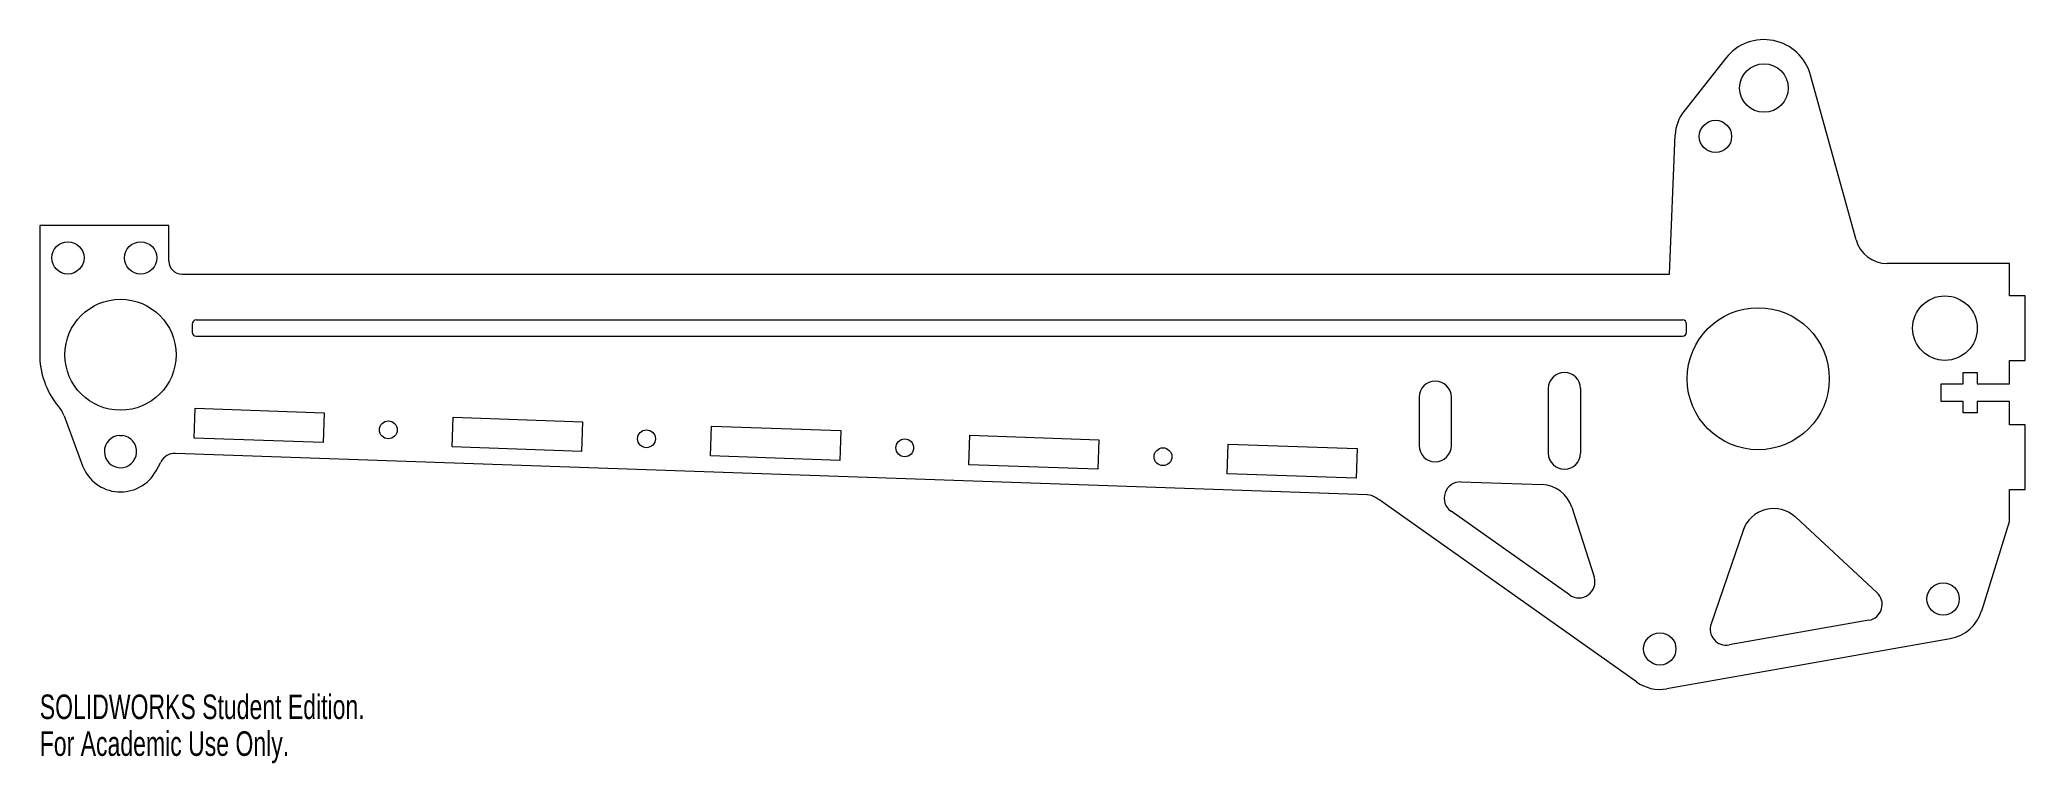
# Model space of a CAD drawing. Header units: inches. Extents: x -7 to 8.4, y -3 to 2.6.
import ezdxf

# ---------------------------------------------------------------- set-up
doc = ezdxf.new("R2010")
doc.units = ezdxf.units.IN
doc.header["$MEASUREMENT"] = 0
doc.styles.add('SLDTEXTSTYLE0', font='TXT', dxfattribs={"width": 0.7})

msp = doc.modelspace()

# ---------------------------------------------------------------- linework, layer by layer
at = {"color": 7, "linetype": 'Continuous', "lineweight": 15}
for p, q in [((6.078, 2.484), (5.752, 2.07)), ((7.086, 1.076), (6.734, 2.351)), ((5.641, 0.811), (5.685, 1.889)), ((-5.972, 1.186), (-6.972, 1.186)), ((-6.972, 1.186), (-6.972, 0.197)), ((-5.972, 0.911), (-5.972, 1.186)), ((-5.872, 0.811), (5.641, 0.811)), ((8.274, 0.892), (7.327, 0.892)), ((8.274, 0.642), (8.274, 0.892)), ((8.396, 0.642), (8.274, 0.642)), ((8.396, 0.142), (8.396, 0.642)), ((-5.793, 0.424), (-5.793, 0.361)), ((5.743, 0.455), (-5.761, 0.455)), ((-5.761, 0.33), (5.743, 0.33)), ((5.774, 0.361), (5.774, 0.424)), ((7.915, -0.039), (7.915, 0.049)), ((7.915, 0.049), (8.024, 0.049)), ((8.024, 0.049), (8.024, -0.039)), ((8.274, -0.039), (8.274, 0.142)), ((8.274, 0.142), (8.396, 0.142)), ((3.704, -0.143), (3.704, -0.518)), ((3.954, -0.518), (3.954, -0.143)), ((4.704, -0.076), (4.704, -0.576)), ((4.954, -0.076), (4.954, -0.576)), ((7.746, -0.177), (7.746, -0.039)), ((7.746, -0.039), (7.915, -0.039)), ((8.024, -0.039), (8.274, -0.039)), ((-6.784, -0.288), (-6.64, -0.674)), ((-5.777, -0.459), (-5.77, -0.229)), ((-5.77, -0.229), (-4.77, -0.264)), ((-4.77, -0.264), (-4.778, -0.494)), ((-3.779, -0.528), (-3.771, -0.298)), ((-3.771, -0.298), (-2.771, -0.333)), ((7.915, -0.177), (7.746, -0.177)), ((7.915, -0.264), (7.915, -0.177)), ((8.024, -0.264), (7.915, -0.264)), ((8.274, -0.177), (8.024, -0.177)), ((8.024, -0.177), (8.024, -0.264)), ((8.274, -0.358), (8.274, -0.177)), ((-6.354, -0.439), (-6.332, -0.44)), ((-4.778, -0.494), (-5.777, -0.459)), ((-2.771, -0.333), (-2.779, -0.563)), ((-1.78, -0.598), (-1.772, -0.368)), ((-1.772, -0.368), (-0.772, -0.402)), ((-0.772, -0.402), (-0.78, -0.632)), ((0.219, -0.667), (0.227, -0.437)), ((0.227, -0.437), (1.226, -0.472)), ((8.396, -0.358), (8.274, -0.358)), ((8.396, -0.858), (8.396, -0.358)), ((3.303, -0.899), (-5.921, -0.579)), ((-2.779, -0.563), (-3.779, -0.528)), ((-0.78, -0.632), (-1.78, -0.598)), ((1.226, -0.472), (1.218, -0.701)), ((2.218, -0.736), (2.226, -0.506)), ((2.226, -0.506), (3.225, -0.541)), ((3.225, -0.541), (3.217, -0.771)), ((-6.072, -0.713), (-6.036, -0.645)), ((1.218, -0.701), (0.219, -0.667)), ((3.217, -0.771), (2.218, -0.736)), ((4.028, -0.799), (4.656, -0.82)), ((8.274, -1.107), (8.274, -0.858)), ((8.274, -0.858), (8.396, -0.858)), ((5.386, -2.348), (3.4, -0.941)), ((4.867, -1.675), (3.951, -1.026)), ((4.885, -0.994), (5.059, -1.534)), ((6.619, -1.073), (7.248, -1.657)), ((6.212, -1.175), (5.964, -1.898)), ((8.059, -1.799), (8.274, -1.107)), ((7.184, -1.871), (6.104, -2.062)), ((7.815, -2.014), (5.621, -2.401))]:
    msp.add_line(p, q, dxfattribs=at)
for centre, radius in [((6.373, 2.252), 0.188), ((5.998, 1.877), 0.125), ((-6.754, 0.936), 0.125), ((-6.191, 0.936), 0.125), ((-6.347, 0.186), 0.43), ((7.774, 0.392), 0.25), ((6.329, 0), 0.55), ((-4.274, -0.396), 0.069), ((-2.276, -0.465), 0.069), ((-0.277, -0.535), 0.069), ((1.722, -0.604), 0.069), ((7.76, -1.706), 0.125), ((5.567, -2.093), 0.125)]:
    msp.add_circle(centre, radius, dxfattribs=at)
for centre, radius, start, end in [((6.373, 2.252), 0.375, 15.4157, 141.7681), ((5.998, 1.877), 0.312, 141.7681, 177.6437), ((7.327, 1.143), 0.25, 195.4157, 270), ((-5.872, 0.911), 0.1, 180, 270), ((-5.761, 0.424), 0.0313, 90, 180), ((-5.761, 0.361), 0.0313, 180, 270), ((5.743, 0.424), 0.0313, 0, 90), ((5.743, 0.361), 0.0312, 270, 0), ((-6.347, 0.186), 0.625, 179.0083, 219.9135), ((4.829, -0.076), 0.125, 0, 180), ((3.829, -0.143), 0.125, 0, 180), ((-7.018, -0.375), 0.25, 20.5133, 39.9135), ((-6.347, -0.564), 0.125, 92.876, 83.1573), ((-5.926, -0.704), 0.125, 88.0167, 151.5802), ((3.829, -0.518), 0.125, 180, 0), ((4.829, -0.576), 0.125, 180, 0), ((-6.347, -0.564), 0.313, 200.5133, 331.5802), ((3.298, -1.024), 0.125, 57.014, 88.0167), ((2.822, -1.757), 1, 54.6909, 57.014), ((4.023, -0.924), 0.125, 88.0167, 234.6909), ((4.647, -1.07), 0.25, 17.8226, 88.0167), ((6.448, -1.256), 0.25, 47.1218, 161.0718), ((4.94, -1.573), 0.125, 234.6909, 17.8226), ((7.163, -1.748), 0.125, 280, 47.1218), ((7.76, -1.706), 0.312, 280, 342.7246), ((6.082, -1.939), 0.125, 161.0718, 280), ((5.567, -2.093), 0.313, 234.6909, 280)]:
    msp.add_arc(centre, radius, start, end, dxfattribs=at)

# ---------------------------------------------------------------- texts
at = {"color": 7, "linetype": 'Continuous', "char_height": 0.1903, "attachment_point": 1, "style": 'SLDTEXTSTYLE0'}
for s, insert in [('SOLIDWORKS Student Edition.', (-6.972, -2.446)), ('For Academic Use Only.', (-6.972, -2.731))]:
    msp.add_mtext(s, dxfattribs=dict(at, insert=insert))

doc.saveas('drawing.dxf')
